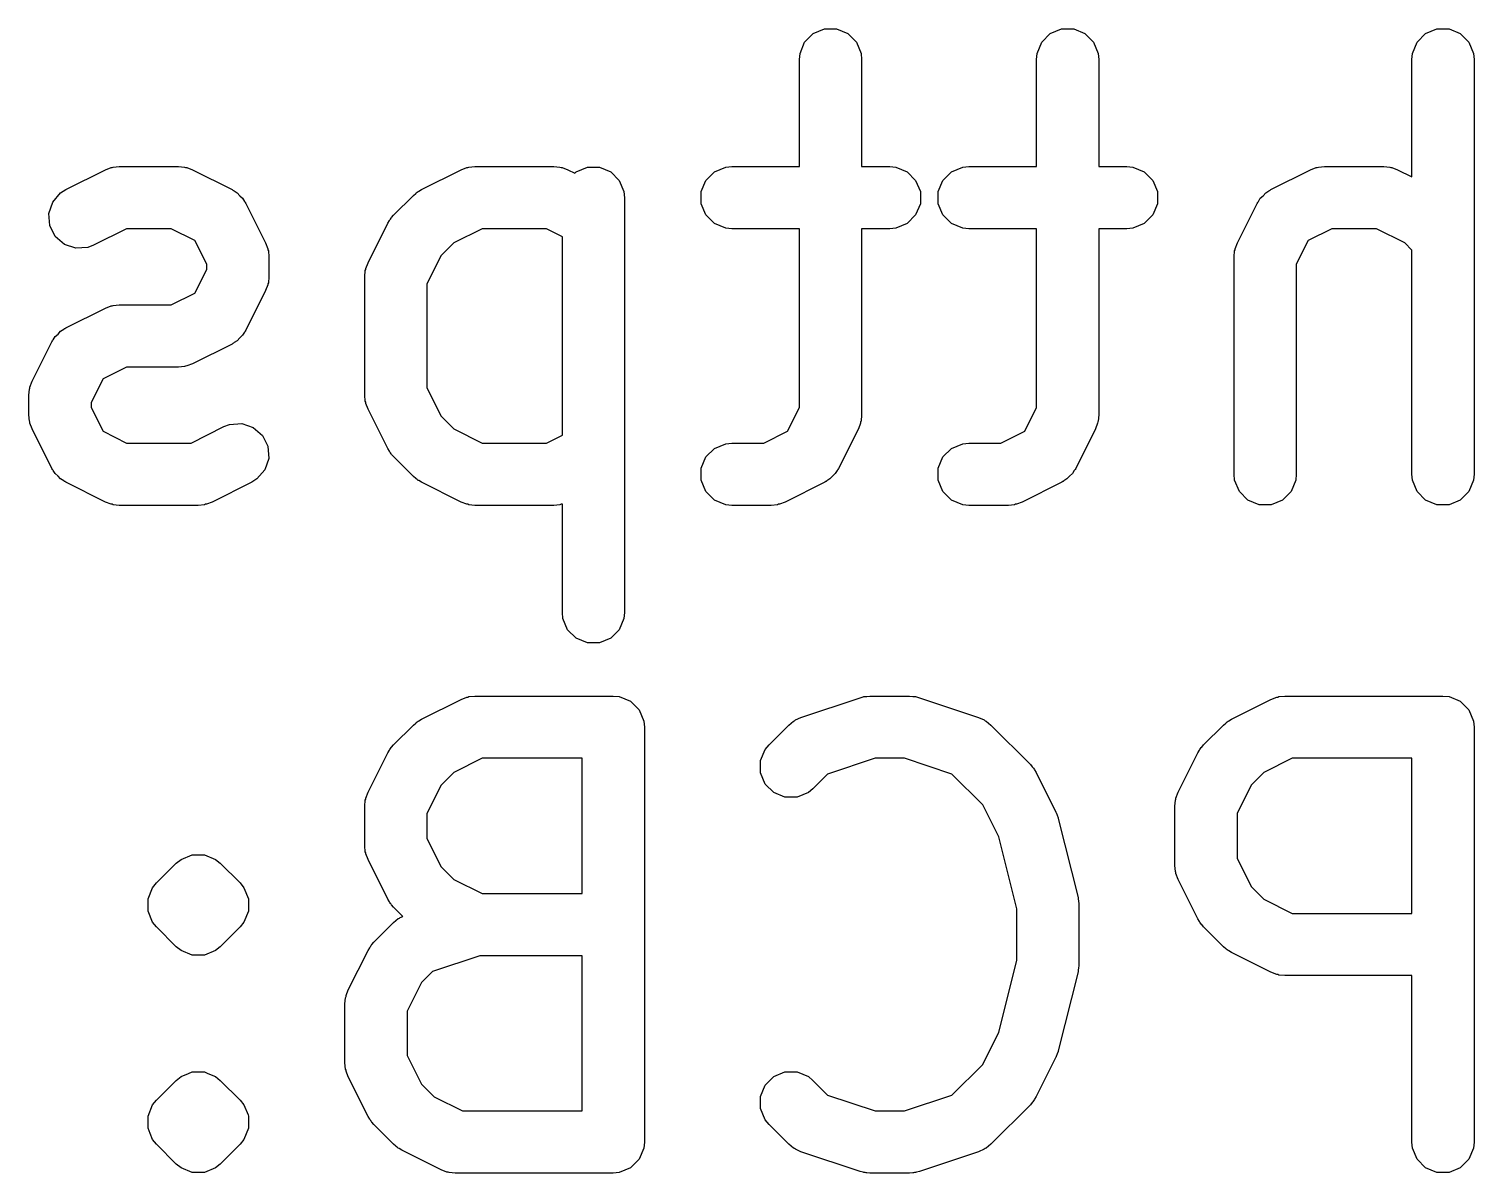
# Model space of a CAD drawing. Header units: inches. Extents: x 0.74 to 7.44, y -5.09 to -0.81.
# Drawn here: x 3.4155 to 3.5527, y -4.8482 to -4.7396 of the extents above; entities that cross this region are included whole.
import ezdxf

# ---------------------------------------------------------------- set-up
doc = ezdxf.new("R2010")
doc.units = ezdxf.units.IN
doc.header["$MEASUREMENT"] = 0
doc.layers.add('BLACK', color=250, linetype='CONTINUOUS')

msp = doc.modelspace()

# ---------------------------------------------------------------- linework, layer by layer
at = {"layer": 'BLACK', "linetype": 'CONTINUOUS'}
for p, q in [((3.48872, -4.74194), (3.48916, -4.74087)), ((3.48916, -4.74087), (3.48997, -4.74006)), ((3.48997, -4.74006), (3.49104, -4.73962)), ((3.49104, -4.73962), (3.49219, -4.73962)), ((3.49219, -4.73962), (3.49326, -4.74006)), ((3.49326, -4.74006), (3.49407, -4.74087)), ((3.49407, -4.74087), (3.49451, -4.74194)), ((3.51122, -4.74194), (3.51166, -4.74087)), ((3.51166, -4.74087), (3.51247, -4.74006)), ((3.51247, -4.74006), (3.51354, -4.73962)), ((3.51354, -4.73962), (3.51469, -4.73962)), ((3.51469, -4.73962), (3.51575, -4.74006)), ((3.51575, -4.74006), (3.51657, -4.74087)), ((3.51657, -4.74087), (3.51701, -4.74194)), ((3.54684, -4.74194), (3.54728, -4.74087)), ((3.54728, -4.74087), (3.54809, -4.74006)), ((3.54809, -4.74006), (3.54916, -4.73962)), ((3.54916, -4.73962), (3.55031, -4.73962)), ((3.55031, -4.73962), (3.55137, -4.74006)), ((3.55137, -4.74006), (3.55219, -4.74087)), ((3.55219, -4.74087), (3.55263, -4.74194)), ((3.48866, -4.74251), (3.48872, -4.74194)), ((3.49451, -4.74194), (3.49457, -4.74251)), ((3.51116, -4.74251), (3.51122, -4.74194)), ((3.51701, -4.74194), (3.51707, -4.74251)), ((3.54678, -4.74251), (3.54684, -4.74194)), ((3.55263, -4.74194), (3.55269, -4.74251)), ((3.48866, -4.75269), (3.48866, -4.74251)), ((3.49457, -4.74251), (3.49457, -4.75269)), ((3.51116, -4.75269), (3.51116, -4.74251)), ((3.51707, -4.74251), (3.51707, -4.75269)), ((3.54678, -4.75367), (3.54678, -4.74251)), ((3.55269, -4.74251), (3.55269, -4.78188)), ((3.41905, -4.75487), (3.4228, -4.753)), ((3.4228, -4.753), (3.42334, -4.75279)), ((3.42334, -4.75279), (3.42345, -4.75278)), ((3.42345, -4.75278), (3.42355, -4.75274)), ((3.42355, -4.75274), (3.42412, -4.75269)), ((3.42412, -4.75269), (3.42975, -4.75269)), ((3.42975, -4.75269), (3.43032, -4.75274)), ((3.43032, -4.75274), (3.43042, -4.75278)), ((3.43042, -4.75278), (3.43053, -4.75279)), ((3.43053, -4.75279), (3.43107, -4.753)), ((3.43107, -4.753), (3.43482, -4.75487)), ((3.4528, -4.75487), (3.45655, -4.753)), ((3.45655, -4.753), (3.45709, -4.75279)), ((3.45709, -4.75279), (3.4572, -4.75278)), ((3.4572, -4.75278), (3.45729, -4.75274)), ((3.45729, -4.75274), (3.45787, -4.75269)), ((3.45787, -4.75269), (3.46537, -4.75269)), ((3.46537, -4.75269), (3.46594, -4.75274)), ((3.46594, -4.75274), (3.46604, -4.75278)), ((3.46604, -4.75278), (3.46615, -4.75279)), ((3.46615, -4.75279), (3.46669, -4.753)), ((3.46669, -4.753), (3.46734, -4.75332)), ((3.46734, -4.75332), (3.46748, -4.75318)), ((3.46748, -4.75318), (3.46854, -4.75274)), ((3.46854, -4.75274), (3.46969, -4.75274)), ((3.46969, -4.75274), (3.47076, -4.75318)), ((3.47076, -4.75318), (3.47157, -4.754)), ((3.47979, -4.754), (3.4806, -4.75318)), ((3.4806, -4.75318), (3.48167, -4.75274)), ((3.48167, -4.75274), (3.48224, -4.75269)), ((3.48224, -4.75269), (3.48866, -4.75269)), ((3.49457, -4.75269), (3.49724, -4.75269)), ((3.49724, -4.75269), (3.49782, -4.75274)), ((3.49782, -4.75274), (3.49888, -4.75318)), ((3.49888, -4.75318), (3.49969, -4.754)), ((3.50228, -4.754), (3.5031, -4.75318)), ((3.5031, -4.75318), (3.50416, -4.75274)), ((3.50416, -4.75274), (3.50474, -4.75269)), ((3.50474, -4.75269), (3.51116, -4.75269)), ((3.51707, -4.75269), (3.51974, -4.75269)), ((3.51974, -4.75269), (3.52031, -4.75274)), ((3.52031, -4.75274), (3.52138, -4.75318)), ((3.52138, -4.75318), (3.52219, -4.754)), ((3.53341, -4.75487), (3.53716, -4.753)), ((3.53716, -4.753), (3.5377, -4.75279)), ((3.5377, -4.75279), (3.53781, -4.75278)), ((3.53781, -4.75278), (3.53791, -4.75274)), ((3.53791, -4.75274), (3.53848, -4.75269)), ((3.53848, -4.75269), (3.54411, -4.75269)), ((3.54411, -4.75269), (3.54468, -4.75274)), ((3.54468, -4.75274), (3.54478, -4.75278)), ((3.54478, -4.75278), (3.54489, -4.75279)), ((3.54489, -4.75279), (3.54543, -4.753)), ((3.54543, -4.753), (3.54678, -4.75367)), ((3.47157, -4.754), (3.47201, -4.75506)), ((3.47935, -4.75506), (3.47979, -4.754)), ((3.49969, -4.754), (3.50014, -4.75506)), ((3.50184, -4.75506), (3.50228, -4.754)), ((3.52219, -4.754), (3.52263, -4.75506)), ((3.41781, -4.75605), (3.41856, -4.75518)), ((3.41856, -4.75518), (3.41905, -4.75487)), ((3.43482, -4.75487), (3.43491, -4.75493)), ((3.43491, -4.75493), (3.43496, -4.75495)), ((3.43496, -4.75495), (3.43502, -4.755)), ((3.43502, -4.755), (3.43531, -4.75518)), ((3.43531, -4.75518), (3.43555, -4.75546)), ((3.43555, -4.75546), (3.43583, -4.7557)), ((3.43583, -4.7557), (3.43601, -4.75599)), ((3.45016, -4.7573), (3.45203, -4.75542)), ((3.45203, -4.75542), (3.45226, -4.75524)), ((3.45226, -4.75524), (3.45231, -4.75518)), ((3.45231, -4.75518), (3.4524, -4.75512)), ((3.4524, -4.75512), (3.45248, -4.75506)), ((3.45248, -4.75506), (3.45255, -4.75503)), ((3.45255, -4.75503), (3.4528, -4.75487)), ((3.47201, -4.75506), (3.47207, -4.75564)), ((3.47207, -4.75564), (3.47207, -4.79501)), ((3.47935, -4.75621), (3.47935, -4.75506)), ((3.50014, -4.75506), (3.50014, -4.75621)), ((3.50184, -4.75621), (3.50184, -4.75506)), ((3.52263, -4.75506), (3.52263, -4.75621)), ((3.53222, -4.75599), (3.5324, -4.7557)), ((3.5324, -4.7557), (3.53268, -4.75546)), ((3.53268, -4.75546), (3.53292, -4.75518)), ((3.53292, -4.75518), (3.53322, -4.755)), ((3.53322, -4.755), (3.53327, -4.75495)), ((3.53327, -4.75495), (3.53332, -4.75493)), ((3.53332, -4.75493), (3.53341, -4.75487)), ((3.41744, -4.75714), (3.41781, -4.75605)), ((3.41753, -4.75829), (3.41744, -4.75714)), ((3.43601, -4.75599), (3.43606, -4.75605)), ((3.43606, -4.75605), (3.43608, -4.7561)), ((3.43608, -4.7561), (3.43614, -4.75619)), ((3.43614, -4.75619), (3.43801, -4.75994)), ((3.44997, -4.75753), (3.45016, -4.7573)), ((3.47979, -4.75728), (3.47935, -4.75621)), ((3.4806, -4.75809), (3.47979, -4.75728)), ((3.49969, -4.75728), (3.49888, -4.75809)), ((3.50014, -4.75621), (3.49969, -4.75728)), ((3.50228, -4.75728), (3.50184, -4.75621)), ((3.5031, -4.75809), (3.50228, -4.75728)), ((3.52219, -4.75728), (3.52138, -4.75809)), ((3.52263, -4.75621), (3.52219, -4.75728)), ((3.53022, -4.75994), (3.53209, -4.75619)), ((3.53209, -4.75619), (3.53215, -4.7561)), ((3.53215, -4.7561), (3.53217, -4.75605)), ((3.53217, -4.75605), (3.53222, -4.75599)), ((3.41804, -4.75932), (3.41753, -4.75829)), ((3.42482, -4.75859), (3.42169, -4.76015)), ((3.42905, -4.75859), (3.42482, -4.75859)), ((3.4313, -4.75971), (3.42905, -4.75859)), ((3.44773, -4.76182), (3.4496, -4.75807)), ((3.4496, -4.75807), (3.44976, -4.75782)), ((3.44976, -4.75782), (3.44979, -4.75775)), ((3.44979, -4.75775), (3.44986, -4.75767)), ((3.44986, -4.75767), (3.44991, -4.75758)), ((3.44991, -4.75758), (3.44997, -4.75753)), ((3.45857, -4.75859), (3.45587, -4.75994)), ((3.46467, -4.75859), (3.45857, -4.75859)), ((3.46617, -4.75934), (3.46467, -4.75859)), ((3.48167, -4.75853), (3.4806, -4.75809)), ((3.48224, -4.75859), (3.48167, -4.75853)), ((3.48866, -4.75859), (3.48224, -4.75859)), ((3.48866, -4.77556), (3.48866, -4.75859)), ((3.49724, -4.75859), (3.49457, -4.75859)), ((3.49457, -4.75859), (3.49457, -4.77626)), ((3.49782, -4.75853), (3.49724, -4.75859)), ((3.49888, -4.75809), (3.49782, -4.75853)), ((3.50416, -4.75853), (3.5031, -4.75809)), ((3.50474, -4.75859), (3.50416, -4.75853)), ((3.51116, -4.75859), (3.50474, -4.75859)), ((3.51116, -4.77556), (3.51116, -4.75859)), ((3.51974, -4.75859), (3.51707, -4.75859)), ((3.51707, -4.75859), (3.51707, -4.77626)), ((3.52031, -4.75853), (3.51974, -4.75859)), ((3.52138, -4.75809), (3.52031, -4.75853)), ((3.53918, -4.75859), (3.53694, -4.75971)), ((3.54341, -4.75859), (3.53918, -4.75859)), ((3.54611, -4.75994), (3.54341, -4.75859)), ((3.41891, -4.76008), (3.41804, -4.75932)), ((3.42, -4.76044), (3.41891, -4.76008)), ((3.43242, -4.76196), (3.4313, -4.75971)), ((3.43801, -4.75994), (3.43822, -4.76048)), ((3.45587, -4.75994), (3.45467, -4.76114)), ((3.46617, -4.77819), (3.46617, -4.75934)), ((3.53001, -4.76048), (3.53022, -4.75994)), ((3.53694, -4.75971), (3.53581, -4.76196)), ((3.54678, -4.76061), (3.54611, -4.75994)), ((3.42115, -4.76036), (3.42, -4.76044)), ((3.42169, -4.76015), (3.42115, -4.76036)), ((3.43822, -4.76048), (3.43823, -4.76059)), ((3.43823, -4.76059), (3.43827, -4.76069)), ((3.43827, -4.76069), (3.43833, -4.76126)), ((3.43833, -4.76126), (3.43833, -4.76314)), ((3.45467, -4.76114), (3.45332, -4.76383)), ((3.52991, -4.76126), (3.52996, -4.76069)), ((3.52991, -4.78188), (3.52991, -4.76126)), ((3.52996, -4.76069), (3.53, -4.76059)), ((3.53, -4.76059), (3.53001, -4.76048)), ((3.54678, -4.78188), (3.54678, -4.76061)), ((3.4313, -4.76469), (3.43242, -4.76244)), ((3.43242, -4.76244), (3.43242, -4.76196)), ((3.44742, -4.76314), (3.44747, -4.76256)), ((3.44747, -4.76256), (3.44752, -4.76246)), ((3.44752, -4.76236), (3.44773, -4.76182)), ((3.44752, -4.76246), (3.44752, -4.76236)), ((3.53581, -4.76196), (3.53581, -4.78188)), ((3.43822, -4.76392), (3.43801, -4.76446)), ((3.43823, -4.76381), (3.43822, -4.76392)), ((3.43827, -4.76371), (3.43823, -4.76381)), ((3.43833, -4.76314), (3.43827, -4.76371)), ((3.44742, -4.77439), (3.44742, -4.76314)), ((3.45332, -4.76383), (3.45332, -4.77369)), ((3.42905, -4.76581), (3.4313, -4.76469)), ((3.43801, -4.76446), (3.43614, -4.76821)), ((3.41905, -4.768), (3.4228, -4.76612)), ((3.4228, -4.76612), (3.42334, -4.76591)), ((3.42334, -4.76591), (3.42345, -4.76591)), ((3.42345, -4.76591), (3.42355, -4.76587)), ((3.42355, -4.76587), (3.42412, -4.76581)), ((3.42412, -4.76581), (3.42905, -4.76581)), ((3.41832, -4.76858), (3.41856, -4.7683)), ((3.41856, -4.7683), (3.41886, -4.76812)), ((3.41886, -4.76812), (3.41891, -4.76807)), ((3.41891, -4.76807), (3.41896, -4.76806)), ((3.41896, -4.76806), (3.41905, -4.768)), ((3.43608, -4.7683), (3.43606, -4.76835)), ((3.43614, -4.76821), (3.43608, -4.7683)), ((3.41586, -4.77307), (3.41773, -4.76932)), ((3.41773, -4.76932), (3.41779, -4.76922)), ((3.41779, -4.76922), (3.41781, -4.76917)), ((3.41781, -4.76917), (3.41786, -4.76912)), ((3.41786, -4.76912), (3.41804, -4.76883)), ((3.41804, -4.76883), (3.41832, -4.76858)), ((3.43482, -4.76953), (3.43107, -4.7714)), ((3.43491, -4.76947), (3.43482, -4.76953)), ((3.43496, -4.76945), (3.43491, -4.76947)), ((3.43502, -4.7694), (3.43496, -4.76945)), ((3.43531, -4.76922), (3.43502, -4.7694)), ((3.43555, -4.76894), (3.43531, -4.76922)), ((3.43583, -4.7687), (3.43555, -4.76894)), ((3.43601, -4.76841), (3.43583, -4.7687)), ((3.43606, -4.76835), (3.43601, -4.76841)), ((3.42482, -4.77171), (3.42258, -4.77284)), ((3.42975, -4.77171), (3.42482, -4.77171)), ((3.43032, -4.77166), (3.42975, -4.77171)), ((3.43042, -4.77162), (3.43032, -4.77166)), ((3.43053, -4.77161), (3.43042, -4.77162)), ((3.43107, -4.7714), (3.43053, -4.77161)), ((3.41555, -4.77439), (3.4156, -4.77381)), ((3.4156, -4.77381), (3.41564, -4.77371)), ((3.41564, -4.77371), (3.41565, -4.77361)), ((3.41565, -4.77361), (3.41586, -4.77307)), ((3.42258, -4.77284), (3.42145, -4.77508)), ((3.45332, -4.77369), (3.45467, -4.77639)), ((3.41555, -4.77626), (3.41555, -4.77439)), ((3.42145, -4.77508), (3.42145, -4.77556)), ((3.44747, -4.77496), (3.44742, -4.77439)), ((3.44752, -4.77506), (3.44747, -4.77496)), ((3.44752, -4.77517), (3.44752, -4.77506)), ((3.44773, -4.77571), (3.44752, -4.77517)), ((3.4156, -4.77684), (3.41555, -4.77626)), ((3.42145, -4.77556), (3.42258, -4.77781)), ((3.4496, -4.77946), (3.44773, -4.77571)), ((3.45467, -4.77639), (3.45587, -4.77758)), ((3.48754, -4.77781), (3.48866, -4.77556)), ((3.49457, -4.77626), (3.49451, -4.77684)), ((3.51004, -4.77781), (3.51116, -4.77556)), ((3.51707, -4.77626), (3.51701, -4.77684)), ((3.41564, -4.77693), (3.4156, -4.77684)), ((3.41565, -4.77704), (3.41564, -4.77693)), ((3.41586, -4.77758), (3.41565, -4.77704)), ((3.41773, -4.78133), (3.41586, -4.77758)), ((3.42258, -4.77781), (3.42482, -4.77893)), ((3.43093, -4.77893), (3.43405, -4.77737)), ((3.43405, -4.77737), (3.43459, -4.77716)), ((3.43459, -4.77716), (3.43574, -4.77708)), ((3.43574, -4.77708), (3.43683, -4.77744)), ((3.43683, -4.77744), (3.4377, -4.7782)), ((3.45587, -4.77758), (3.45857, -4.77893)), ((3.48529, -4.77893), (3.48754, -4.77781)), ((3.49426, -4.77758), (3.49238, -4.78133)), ((3.49446, -4.77704), (3.49426, -4.77758)), ((3.49447, -4.77693), (3.49446, -4.77704)), ((3.49451, -4.77684), (3.49447, -4.77693)), ((3.50779, -4.77893), (3.51004, -4.77781)), ((3.51675, -4.77758), (3.51488, -4.78133)), ((3.51696, -4.77704), (3.51675, -4.77758)), ((3.51697, -4.77693), (3.51696, -4.77704)), ((3.51701, -4.77684), (3.51697, -4.77693)), ((3.42482, -4.77893), (3.43093, -4.77893)), ((3.4377, -4.7782), (3.43822, -4.77923)), ((3.43822, -4.77923), (3.4383, -4.78038)), ((3.45857, -4.77893), (3.46467, -4.77893)), ((3.46467, -4.77893), (3.46617, -4.77819)), ((3.4806, -4.77943), (3.48167, -4.77899)), ((3.48167, -4.77899), (3.48224, -4.77893)), ((3.48224, -4.77893), (3.48529, -4.77893)), ((3.5031, -4.77943), (3.50416, -4.77899)), ((3.50416, -4.77899), (3.50474, -4.77893)), ((3.50474, -4.77893), (3.50779, -4.77893)), ((3.4383, -4.78038), (3.43794, -4.78147)), ((3.44976, -4.7797), (3.4496, -4.77946)), ((3.44979, -4.77978), (3.44976, -4.7797)), ((3.44986, -4.77986), (3.44979, -4.77978)), ((3.44991, -4.77995), (3.44986, -4.77986)), ((3.44997, -4.78), (3.44991, -4.77995)), ((3.45016, -4.78022), (3.44997, -4.78)), ((3.45203, -4.7821), (3.45016, -4.78022)), ((3.47935, -4.78131), (3.47979, -4.78024)), ((3.47979, -4.78024), (3.4806, -4.77943)), ((3.50184, -4.78131), (3.50228, -4.78024)), ((3.50228, -4.78024), (3.5031, -4.77943)), ((3.41779, -4.78143), (3.41773, -4.78133)), ((3.41781, -4.78147), (3.41779, -4.78143)), ((3.41786, -4.78153), (3.41781, -4.78147)), ((3.41804, -4.78182), (3.41786, -4.78153)), ((3.41832, -4.78206), (3.41804, -4.78182)), ((3.43794, -4.78147), (3.43718, -4.78234)), ((3.47935, -4.78246), (3.47935, -4.78131)), ((3.49207, -4.78182), (3.49179, -4.78206)), ((3.49226, -4.78153), (3.49207, -4.78182)), ((3.49231, -4.78147), (3.49226, -4.78153)), ((3.49232, -4.78143), (3.49231, -4.78147)), ((3.49238, -4.78133), (3.49232, -4.78143)), ((3.50184, -4.78246), (3.50184, -4.78131)), ((3.51457, -4.78182), (3.51429, -4.78206)), ((3.51475, -4.78153), (3.51457, -4.78182)), ((3.5148, -4.78147), (3.51475, -4.78153)), ((3.51482, -4.78143), (3.5148, -4.78147)), ((3.51488, -4.78133), (3.51482, -4.78143)), ((3.52996, -4.78246), (3.52991, -4.78188)), ((3.53581, -4.78188), (3.53576, -4.78246)), ((3.54684, -4.78246), (3.54678, -4.78188)), ((3.55269, -4.78188), (3.55263, -4.78246)), ((3.41856, -4.78234), (3.41832, -4.78206)), ((3.41886, -4.78253), (3.41856, -4.78234)), ((3.41891, -4.78258), (3.41886, -4.78253)), ((3.41896, -4.78259), (3.41891, -4.78258)), ((3.41905, -4.78265), (3.41896, -4.78259)), ((3.4228, -4.78453), (3.41905, -4.78265)), ((3.43669, -4.78265), (3.43294, -4.78453)), ((3.43718, -4.78234), (3.43669, -4.78265)), ((3.45226, -4.78228), (3.45203, -4.7821)), ((3.45231, -4.78234), (3.45226, -4.78228)), ((3.4524, -4.7824), (3.45231, -4.78234)), ((3.45248, -4.78247), (3.4524, -4.7824)), ((3.45255, -4.78249), (3.45248, -4.78247)), ((3.4528, -4.78265), (3.45255, -4.78249)), ((3.45655, -4.78453), (3.4528, -4.78265)), ((3.47979, -4.78353), (3.47935, -4.78246)), ((3.49106, -4.78265), (3.48731, -4.78453)), ((3.49116, -4.78259), (3.49106, -4.78265)), ((3.4912, -4.78258), (3.49116, -4.78259)), ((3.49126, -4.78253), (3.4912, -4.78258)), ((3.49155, -4.78234), (3.49126, -4.78253)), ((3.49179, -4.78206), (3.49155, -4.78234)), ((3.50228, -4.78353), (3.50184, -4.78246)), ((3.51356, -4.78265), (3.50981, -4.78453)), ((3.51365, -4.78259), (3.51356, -4.78265)), ((3.5137, -4.78258), (3.51365, -4.78259)), ((3.51376, -4.78253), (3.5137, -4.78258)), ((3.51405, -4.78234), (3.51376, -4.78253)), ((3.51429, -4.78206), (3.51405, -4.78234)), ((3.53041, -4.78353), (3.52996, -4.78246)), ((3.53576, -4.78246), (3.53532, -4.78353)), ((3.54728, -4.78353), (3.54684, -4.78246)), ((3.55263, -4.78246), (3.55219, -4.78353)), ((3.42334, -4.78473), (3.4228, -4.78453)), ((3.42345, -4.78474), (3.42334, -4.78473)), ((3.42355, -4.78478), (3.42345, -4.78474)), ((3.42412, -4.78484), (3.42355, -4.78478)), ((3.4322, -4.78478), (3.43162, -4.78484)), ((3.4323, -4.78474), (3.4322, -4.78478)), ((3.4324, -4.78473), (3.4323, -4.78474)), ((3.43294, -4.78453), (3.4324, -4.78473)), ((3.45709, -4.78473), (3.45655, -4.78453)), ((3.4572, -4.78474), (3.45709, -4.78473)), ((3.45729, -4.78478), (3.4572, -4.78474)), ((3.45787, -4.78484), (3.45729, -4.78478)), ((3.46594, -4.78478), (3.46537, -4.78484)), ((3.46604, -4.78474), (3.46594, -4.78478)), ((3.46615, -4.78473), (3.46604, -4.78474)), ((3.46617, -4.78473), (3.46615, -4.78473)), ((3.46617, -4.79501), (3.46617, -4.78473)), ((3.4806, -4.78434), (3.47979, -4.78353)), ((3.48167, -4.78478), (3.4806, -4.78434)), ((3.48224, -4.78484), (3.48167, -4.78478)), ((3.48657, -4.78478), (3.48599, -4.78484)), ((3.48667, -4.78474), (3.48657, -4.78478)), ((3.48677, -4.78473), (3.48667, -4.78474)), ((3.48731, -4.78453), (3.48677, -4.78473)), ((3.5031, -4.78434), (3.50228, -4.78353)), ((3.50416, -4.78478), (3.5031, -4.78434)), ((3.50474, -4.78484), (3.50416, -4.78478)), ((3.50906, -4.78478), (3.50849, -4.78484)), ((3.50916, -4.78474), (3.50906, -4.78478)), ((3.50927, -4.78473), (3.50916, -4.78474)), ((3.50981, -4.78453), (3.50927, -4.78473)), ((3.53122, -4.78434), (3.53041, -4.78353)), ((3.53228, -4.78478), (3.53122, -4.78434)), ((3.53344, -4.78478), (3.53228, -4.78478)), ((3.5345, -4.78434), (3.53344, -4.78478)), ((3.53532, -4.78353), (3.5345, -4.78434)), ((3.54809, -4.78434), (3.54728, -4.78353)), ((3.54916, -4.78478), (3.54809, -4.78434)), ((3.55031, -4.78478), (3.54916, -4.78478)), ((3.55137, -4.78434), (3.55031, -4.78478)), ((3.55219, -4.78353), (3.55137, -4.78434)), ((3.43162, -4.78484), (3.42412, -4.78484)), ((3.46537, -4.78484), (3.45787, -4.78484)), ((3.48599, -4.78484), (3.48224, -4.78484)), ((3.50849, -4.78484), (3.50474, -4.78484)), ((3.46622, -4.79558), (3.46617, -4.79501)), ((3.46666, -4.79665), (3.46622, -4.79558)), ((3.47201, -4.79558), (3.47157, -4.79665)), ((3.47207, -4.79501), (3.47201, -4.79558)), ((3.46748, -4.79746), (3.46666, -4.79665)), ((3.47157, -4.79665), (3.47076, -4.79746)), ((3.46854, -4.7979), (3.46748, -4.79746)), ((3.46969, -4.7979), (3.46854, -4.7979)), ((3.47076, -4.79746), (3.46969, -4.7979)), ((3.4528, -4.80513), (3.45655, -4.80326)), ((3.45655, -4.80326), (3.45709, -4.80305)), ((3.45709, -4.80305), (3.4572, -4.80304)), ((3.4572, -4.80304), (3.45729, -4.803)), ((3.45729, -4.803), (3.45787, -4.80295)), ((3.45787, -4.80295), (3.47099, -4.80295)), ((3.47099, -4.80295), (3.47157, -4.803)), ((3.47157, -4.803), (3.47263, -4.80344)), ((3.47263, -4.80344), (3.47345, -4.80426)), ((3.48881, -4.80497), (3.49443, -4.8031)), ((3.49443, -4.8031), (3.49472, -4.80303)), ((3.49472, -4.80303), (3.49479, -4.803)), ((3.49479, -4.803), (3.49489, -4.80299)), ((3.49489, -4.80299), (3.495, -4.80297)), ((3.495, -4.80297), (3.49507, -4.80297)), ((3.49507, -4.80297), (3.49536, -4.80295)), ((3.49536, -4.80295), (3.49911, -4.80295)), ((3.49911, -4.80295), (3.49941, -4.80297)), ((3.49941, -4.80297), (3.49948, -4.80297)), ((3.49948, -4.80297), (3.49959, -4.80299)), ((3.49959, -4.80299), (3.49969, -4.803)), ((3.49969, -4.803), (3.49976, -4.80303)), ((3.49976, -4.80303), (3.50005, -4.8031)), ((3.50005, -4.8031), (3.50567, -4.80497)), ((3.52966, -4.80513), (3.53341, -4.80326)), ((3.53341, -4.80326), (3.53396, -4.80305)), ((3.53396, -4.80305), (3.53406, -4.80304)), ((3.53406, -4.80304), (3.53416, -4.803)), ((3.53416, -4.803), (3.53473, -4.80295)), ((3.53473, -4.80295), (3.54973, -4.80295)), ((3.54973, -4.80295), (3.55031, -4.803)), ((3.55031, -4.803), (3.55137, -4.80344)), ((3.55137, -4.80344), (3.55219, -4.80426)), ((3.4524, -4.80538), (3.45248, -4.80532)), ((3.45248, -4.80532), (3.45255, -4.80529)), ((3.45255, -4.80529), (3.4528, -4.80513)), ((3.47345, -4.80426), (3.47389, -4.80532)), ((3.47389, -4.80532), (3.47395, -4.8059)), ((3.48765, -4.80569), (3.4881, -4.80532)), ((3.4881, -4.80532), (3.4882, -4.80528)), ((3.4882, -4.80528), (3.48828, -4.80521)), ((3.48828, -4.80521), (3.48881, -4.80497)), ((3.50567, -4.80497), (3.5062, -4.80521)), ((3.5062, -4.80521), (3.50628, -4.80528)), ((3.50628, -4.80528), (3.50638, -4.80532)), ((3.50638, -4.80532), (3.50683, -4.80569)), ((3.52926, -4.80538), (3.52934, -4.80532)), ((3.52934, -4.80532), (3.52942, -4.80529)), ((3.52942, -4.80529), (3.52966, -4.80513)), ((3.55219, -4.80426), (3.55263, -4.80532)), ((3.55263, -4.80532), (3.55269, -4.8059)), ((3.45016, -4.80756), (3.45203, -4.80569)), ((3.45203, -4.80569), (3.45226, -4.8055)), ((3.45226, -4.8055), (3.45231, -4.80544)), ((3.45231, -4.80544), (3.4524, -4.80538)), ((3.47395, -4.8059), (3.47395, -4.84527)), ((3.48578, -4.80756), (3.48765, -4.80569)), ((3.50683, -4.80569), (3.51058, -4.80943)), ((3.52702, -4.80756), (3.5289, -4.80569)), ((3.5289, -4.80569), (3.52912, -4.8055)), ((3.52912, -4.8055), (3.52918, -4.80544)), ((3.52918, -4.80544), (3.52926, -4.80538)), ((3.55269, -4.8059), (3.55269, -4.84527)), ((3.4496, -4.80833), (3.44976, -4.80808)), ((3.44976, -4.80808), (3.44979, -4.80801)), ((3.44979, -4.80801), (3.44986, -4.80793)), ((3.44986, -4.80793), (3.44991, -4.80784)), ((3.44991, -4.80784), (3.44997, -4.80779)), ((3.44997, -4.80779), (3.45016, -4.80756)), ((3.48497, -4.80907), (3.48541, -4.80801)), ((3.48541, -4.80801), (3.48578, -4.80756)), ((3.52647, -4.80833), (3.52663, -4.80808)), ((3.52663, -4.80808), (3.52666, -4.80801)), ((3.52666, -4.80801), (3.52672, -4.80793)), ((3.52672, -4.80793), (3.52678, -4.80784)), ((3.52678, -4.80784), (3.52684, -4.80779)), ((3.52684, -4.80779), (3.52702, -4.80756)), ((3.44773, -4.81208), (3.4496, -4.80833)), ((3.45857, -4.80885), (3.45587, -4.8102)), ((3.46804, -4.80885), (3.45857, -4.80885)), ((3.46804, -4.82169), (3.46804, -4.80885)), ((3.48497, -4.81022), (3.48497, -4.80907)), ((3.49584, -4.80885), (3.49134, -4.81035)), ((3.49864, -4.80885), (3.49584, -4.80885)), ((3.50314, -4.81035), (3.49864, -4.80885)), ((3.51058, -4.80943), (3.51076, -4.80966)), ((3.52459, -4.81208), (3.52647, -4.80833)), ((3.53543, -4.80885), (3.53273, -4.8102)), ((3.54678, -4.80885), (3.53543, -4.80885)), ((3.54678, -4.82357), (3.54678, -4.80885)), ((3.45587, -4.8102), (3.45467, -4.8114)), ((3.48541, -4.81129), (3.48497, -4.81022)), ((3.49134, -4.81035), (3.48995, -4.81174)), ((3.50606, -4.81327), (3.50314, -4.81035)), ((3.51076, -4.80966), (3.51082, -4.80971)), ((3.51082, -4.80971), (3.51088, -4.8098)), ((3.51088, -4.8098), (3.51094, -4.80988)), ((3.51094, -4.80988), (3.51097, -4.80995)), ((3.51097, -4.80995), (3.51113, -4.8102)), ((3.51113, -4.8102), (3.513, -4.81395)), ((3.53273, -4.8102), (3.53154, -4.8114)), ((3.44752, -4.81262), (3.44773, -4.81208)), ((3.45467, -4.8114), (3.45332, -4.81409)), ((3.48623, -4.8121), (3.48541, -4.81129)), ((3.48729, -4.81254), (3.48623, -4.8121)), ((3.48951, -4.8121), (3.48844, -4.81254)), ((3.48995, -4.81174), (3.48951, -4.8121)), ((3.52439, -4.81262), (3.52459, -4.81208)), ((3.53154, -4.8114), (3.53019, -4.81409)), ((3.44742, -4.8134), (3.44747, -4.81282)), ((3.44742, -4.81715), (3.44742, -4.8134)), ((3.44747, -4.81282), (3.44752, -4.81272)), ((3.44752, -4.81272), (3.44752, -4.81262)), ((3.48844, -4.81254), (3.48729, -4.81254)), ((3.50758, -4.8163), (3.50606, -4.81327)), ((3.52428, -4.8134), (3.52434, -4.81282)), ((3.52428, -4.81902), (3.52428, -4.8134)), ((3.52434, -4.81282), (3.52438, -4.81272)), ((3.52438, -4.81272), (3.52439, -4.81262)), ((3.45332, -4.81409), (3.45332, -4.81645)), ((3.513, -4.81395), (3.51302, -4.81399)), ((3.51302, -4.81399), (3.51303, -4.81401)), ((3.51303, -4.81401), (3.51312, -4.81425)), ((3.51312, -4.81425), (3.51321, -4.81449)), ((3.51321, -4.81449), (3.51321, -4.81451)), ((3.51321, -4.81451), (3.51323, -4.81456)), ((3.51323, -4.81456), (3.5151, -4.82206)), ((3.53019, -4.81409), (3.53019, -4.81832)), ((3.50928, -4.82313), (3.50758, -4.8163)), ((3.44747, -4.81772), (3.44742, -4.81715)), ((3.45332, -4.81645), (3.45467, -4.81915)), ((3.42766, -4.82068), (3.42953, -4.81881)), ((3.42953, -4.81881), (3.42998, -4.81844)), ((3.42998, -4.81844), (3.43105, -4.818)), ((3.43105, -4.818), (3.4322, -4.818)), ((3.4322, -4.818), (3.4322, -4.818)), ((3.4322, -4.818), (3.43326, -4.81844)), ((3.43326, -4.81844), (3.43371, -4.81881)), ((3.43371, -4.81881), (3.43559, -4.82068)), ((3.44752, -4.81782), (3.44747, -4.81772)), ((3.44752, -4.81793), (3.44752, -4.81782)), ((3.44773, -4.81847), (3.44752, -4.81793)), ((3.4496, -4.82222), (3.44773, -4.81847)), ((3.52434, -4.8196), (3.52428, -4.81902)), ((3.53019, -4.81832), (3.53154, -4.82102)), ((3.45467, -4.81915), (3.45587, -4.82034)), ((3.45587, -4.82034), (3.45857, -4.82169)), ((3.52438, -4.8197), (3.52434, -4.8196)), ((3.52439, -4.8198), (3.52438, -4.8197)), ((3.52459, -4.82034), (3.52439, -4.8198)), ((3.52647, -4.82409), (3.52459, -4.82034)), ((3.42685, -4.8222), (3.42729, -4.82113)), ((3.42729, -4.82113), (3.42766, -4.82068)), ((3.43559, -4.82068), (3.43595, -4.82113)), ((3.43595, -4.82113), (3.43639, -4.82219)), ((3.45857, -4.82169), (3.46804, -4.82169)), ((3.53154, -4.82102), (3.53273, -4.82222)), ((3.42685, -4.82335), (3.42685, -4.8222)), ((3.43639, -4.82219), (3.43639, -4.8222)), ((3.43639, -4.8222), (3.43639, -4.82335)), ((3.44976, -4.82247), (3.4496, -4.82222)), ((3.44979, -4.82254), (3.44976, -4.82247)), ((3.44986, -4.82262), (3.44979, -4.82254)), ((3.44991, -4.82271), (3.44986, -4.82262)), ((3.44997, -4.82276), (3.44991, -4.82271)), ((3.45016, -4.82298), (3.44997, -4.82276)), ((3.45102, -4.82385), (3.45016, -4.82298)), ((3.50928, -4.82803), (3.50928, -4.82313)), ((3.5151, -4.82206), (3.51512, -4.82215)), ((3.51512, -4.82215), (3.51513, -4.8222)), ((3.51513, -4.8222), (3.51516, -4.82241)), ((3.51516, -4.82241), (3.51519, -4.82263)), ((3.51519, -4.82263), (3.51518, -4.82267)), ((3.51518, -4.82267), (3.51519, -4.82277)), ((3.51519, -4.82277), (3.51519, -4.8284)), ((3.53273, -4.82222), (3.53543, -4.82357)), ((3.42729, -4.82441), (3.42685, -4.82335)), ((3.42766, -4.82486), (3.42729, -4.82441)), ((3.43595, -4.82441), (3.43559, -4.82486)), ((3.43639, -4.82335), (3.43595, -4.82441)), ((3.44828, -4.82631), (3.45016, -4.82443)), ((3.45016, -4.82443), (3.4506, -4.82407)), ((3.4506, -4.82407), (3.4507, -4.82403)), ((3.4507, -4.82403), (3.45078, -4.82396)), ((3.45078, -4.82396), (3.45102, -4.82385)), ((3.52663, -4.82434), (3.52647, -4.82409)), ((3.52666, -4.82441), (3.52663, -4.82434)), ((3.52672, -4.82449), (3.52666, -4.82441)), ((3.52678, -4.82458), (3.52672, -4.82449)), ((3.53543, -4.82357), (3.54678, -4.82357)), ((3.42953, -4.82673), (3.42766, -4.82486)), ((3.43559, -4.82486), (3.43371, -4.82673)), ((3.52684, -4.82463), (3.52678, -4.82458)), ((3.52702, -4.82486), (3.52684, -4.82463)), ((3.5289, -4.82673), (3.52702, -4.82486)), ((3.42998, -4.8271), (3.42953, -4.82673)), ((3.43105, -4.82754), (3.42998, -4.8271)), ((3.43326, -4.8271), (3.4322, -4.82754)), ((3.43371, -4.82673), (3.43326, -4.8271)), ((3.44585, -4.83082), (3.44773, -4.82708)), ((3.44773, -4.82708), (3.44789, -4.82683)), ((3.44789, -4.82683), (3.44792, -4.82676)), ((3.44792, -4.82676), (3.44798, -4.82667)), ((3.44798, -4.82667), (3.44804, -4.82659)), ((3.44804, -4.82659), (3.4481, -4.82653)), ((3.4481, -4.82653), (3.44828, -4.82631)), ((3.52912, -4.82692), (3.5289, -4.82673)), ((3.52918, -4.82698), (3.52912, -4.82692)), ((3.52926, -4.82703), (3.52918, -4.82698)), ((3.52934, -4.8271), (3.52926, -4.82703)), ((3.52942, -4.82713), (3.52934, -4.8271)), ((3.52966, -4.82729), (3.52942, -4.82713)), ((3.53341, -4.82916), (3.52966, -4.82729)), ((3.4322, -4.82754), (3.43105, -4.82754)), ((3.43105, -4.82754), (3.43105, -4.82754)), ((3.4322, -4.82754), (3.4322, -4.82754)), ((3.45835, -4.8276), (3.45384, -4.8291)), ((3.46804, -4.8276), (3.45835, -4.8276)), ((3.46804, -4.84232), (3.46804, -4.8276)), ((3.50758, -4.83486), (3.50928, -4.82803)), ((3.51519, -4.82854), (3.51516, -4.82875)), ((3.51519, -4.8284), (3.51518, -4.8285)), ((3.51518, -4.8285), (3.51519, -4.82854)), ((3.45384, -4.8291), (3.4528, -4.83014)), ((3.5151, -4.82911), (3.51323, -4.83661)), ((3.51512, -4.82901), (3.5151, -4.82911)), ((3.51513, -4.82897), (3.51512, -4.82901)), ((3.51516, -4.82875), (3.51513, -4.82897)), ((3.53396, -4.82937), (3.53341, -4.82916)), ((3.53406, -4.82938), (3.53396, -4.82937)), ((3.53416, -4.82942), (3.53406, -4.82938)), ((3.53473, -4.82947), (3.53416, -4.82942)), ((3.54678, -4.82947), (3.53473, -4.82947)), ((3.54678, -4.84527), (3.54678, -4.82947)), ((3.44564, -4.83147), (3.44565, -4.83137)), ((3.44565, -4.83137), (3.44585, -4.83082)), ((3.4528, -4.83014), (3.45145, -4.83284)), ((3.44554, -4.83215), (3.4456, -4.83157)), ((3.44554, -4.83777), (3.44554, -4.83215)), ((3.4456, -4.83157), (3.44564, -4.83147)), ((3.45145, -4.83284), (3.45145, -4.83707)), ((3.50606, -4.8379), (3.50758, -4.83486)), ((3.51321, -4.83667), (3.51312, -4.83691)), ((3.51323, -4.83661), (3.51321, -4.83665)), ((3.51321, -4.83665), (3.51321, -4.83667)), ((3.4456, -4.83835), (3.44554, -4.83777)), ((3.45145, -4.83707), (3.4528, -4.83977)), ((3.50314, -4.84081), (3.50606, -4.8379)), ((3.513, -4.83722), (3.51113, -4.84096)), ((3.51302, -4.83717), (3.513, -4.83722)), ((3.51303, -4.83716), (3.51302, -4.83717)), ((3.51312, -4.83691), (3.51303, -4.83716)), ((3.42766, -4.84131), (3.42953, -4.83943)), ((3.42953, -4.83943), (3.42998, -4.83906)), ((3.42998, -4.83906), (3.4307, -4.83877)), ((3.42998, -4.83906), (3.42998, -4.83906)), ((3.4307, -4.83877), (3.43105, -4.83862)), ((3.43105, -4.83862), (3.4322, -4.83862)), ((3.4322, -4.83862), (3.4322, -4.83862)), ((3.4322, -4.83862), (3.43254, -4.83877)), ((3.43254, -4.83877), (3.43326, -4.83906)), ((3.43326, -4.83906), (3.43326, -4.83906)), ((3.43326, -4.83906), (3.43371, -4.83943)), ((3.43371, -4.83943), (3.43559, -4.84131)), ((3.44564, -4.83844), (3.4456, -4.83835)), ((3.44565, -4.83855), (3.44564, -4.83844)), ((3.44585, -4.83909), (3.44565, -4.83855)), ((3.44773, -4.84284), (3.44585, -4.83909)), ((3.48541, -4.83988), (3.48623, -4.83906)), ((3.48623, -4.83906), (3.48729, -4.83862)), ((3.48729, -4.83862), (3.48844, -4.83862)), ((3.48844, -4.83862), (3.48951, -4.83906)), ((3.48951, -4.83906), (3.48995, -4.83943)), ((3.48995, -4.83943), (3.49134, -4.84081)), ((3.4528, -4.83977), (3.45399, -4.84097)), ((3.45399, -4.84097), (3.45669, -4.84232)), ((3.48497, -4.84094), (3.48541, -4.83988)), ((3.48497, -4.84209), (3.48497, -4.84094)), ((3.49134, -4.84081), (3.49584, -4.84232)), ((3.49864, -4.84232), (3.50314, -4.84081)), ((3.51113, -4.84096), (3.51097, -4.84121)), ((3.42685, -4.84282), (3.42729, -4.84175)), ((3.42729, -4.84175), (3.42766, -4.84131)), ((3.43559, -4.84131), (3.43595, -4.84175)), ((3.43595, -4.84175), (3.43635, -4.8427)), ((3.45669, -4.84232), (3.46804, -4.84232)), ((3.48541, -4.84316), (3.48497, -4.84209)), ((3.49584, -4.84232), (3.49864, -4.84232)), ((3.51058, -4.84173), (3.50683, -4.84548)), ((3.51076, -4.84151), (3.51058, -4.84173)), ((3.51082, -4.84145), (3.51076, -4.84151)), ((3.51088, -4.84137), (3.51082, -4.84145)), ((3.51094, -4.84128), (3.51088, -4.84137)), ((3.51097, -4.84121), (3.51094, -4.84128)), ((3.42685, -4.84397), (3.42685, -4.84282)), ((3.43635, -4.8427), (3.43639, -4.84282)), ((3.43639, -4.84282), (3.43639, -4.84397)), ((3.44789, -4.84309), (3.44773, -4.84284)), ((3.44792, -4.84316), (3.44789, -4.84309)), ((3.44798, -4.84324), (3.44792, -4.84316)), ((3.44804, -4.84333), (3.44798, -4.84324)), ((3.4481, -4.84338), (3.44804, -4.84333)), ((3.44828, -4.84361), (3.4481, -4.84338)), ((3.45016, -4.84548), (3.44828, -4.84361)), ((3.48578, -4.84361), (3.48541, -4.84316)), ((3.48765, -4.84548), (3.48578, -4.84361)), ((3.42705, -4.84445), (3.42685, -4.84397)), ((3.42729, -4.84503), (3.42705, -4.84445)), ((3.42766, -4.84548), (3.42729, -4.84503)), ((3.43595, -4.84503), (3.43559, -4.84548)), ((3.43639, -4.84397), (3.43595, -4.84503)), ((3.42953, -4.84736), (3.42766, -4.84548)), ((3.43559, -4.84548), (3.43371, -4.84736)), ((3.45038, -4.84567), (3.45016, -4.84548)), ((3.45043, -4.84573), (3.45038, -4.84567)), ((3.45052, -4.84578), (3.45043, -4.84573)), ((3.4506, -4.84585), (3.45052, -4.84578)), ((3.45068, -4.84588), (3.4506, -4.84585)), ((3.45092, -4.84603), (3.45068, -4.84588)), ((3.45467, -4.84791), (3.45092, -4.84603)), ((3.47389, -4.84584), (3.47345, -4.84691)), ((3.47395, -4.84527), (3.47389, -4.84584)), ((3.47389, -4.84584), (3.47389, -4.84584)), ((3.4881, -4.84585), (3.48765, -4.84548)), ((3.4882, -4.84589), (3.4881, -4.84585)), ((3.48828, -4.84596), (3.4882, -4.84589)), ((3.48881, -4.84619), (3.48828, -4.84596)), ((3.49443, -4.84807), (3.48881, -4.84619)), ((3.50567, -4.84619), (3.50005, -4.84807)), ((3.5062, -4.84596), (3.50567, -4.84619)), ((3.50628, -4.84589), (3.5062, -4.84596)), ((3.50638, -4.84585), (3.50628, -4.84589)), ((3.50683, -4.84548), (3.50638, -4.84585)), ((3.54684, -4.84584), (3.54678, -4.84527)), ((3.54728, -4.84691), (3.54684, -4.84584)), ((3.55263, -4.84584), (3.55219, -4.84691)), ((3.55269, -4.84527), (3.55263, -4.84584)), ((3.42998, -4.84772), (3.42953, -4.84736)), ((3.43105, -4.84816), (3.42998, -4.84772)), ((3.43326, -4.84772), (3.4322, -4.84816)), ((3.43371, -4.84736), (3.43326, -4.84772)), ((3.47263, -4.84772), (3.47157, -4.84816)), ((3.47345, -4.84691), (3.47263, -4.84772)), ((3.54809, -4.84772), (3.54728, -4.84691)), ((3.54916, -4.84816), (3.54809, -4.84772)), ((3.55137, -4.84772), (3.55031, -4.84816)), ((3.55219, -4.84691), (3.55137, -4.84772)), ((3.4322, -4.84816), (3.43105, -4.84816)), ((3.43105, -4.84816), (3.43105, -4.84816)), ((3.4322, -4.84816), (3.4322, -4.84816)), ((3.45521, -4.84812), (3.45467, -4.84791)), ((3.45532, -4.84812), (3.45521, -4.84812)), ((3.45542, -4.84816), (3.45532, -4.84812)), ((3.45599, -4.84822), (3.45542, -4.84816)), ((3.47099, -4.84822), (3.45599, -4.84822)), ((3.47157, -4.84816), (3.47099, -4.84822)), ((3.49472, -4.84813), (3.49443, -4.84807)), ((3.49479, -4.84816), (3.49472, -4.84813)), ((3.49489, -4.84817), (3.49479, -4.84816)), ((3.495, -4.8482), (3.49489, -4.84817)), ((3.49507, -4.84819), (3.495, -4.8482)), ((3.49536, -4.84822), (3.49507, -4.84819)), ((3.49911, -4.84822), (3.49536, -4.84822)), ((3.49941, -4.84819), (3.49911, -4.84822)), ((3.49948, -4.8482), (3.49941, -4.84819)), ((3.49959, -4.84817), (3.49948, -4.8482)), ((3.49969, -4.84816), (3.49959, -4.84817)), ((3.49976, -4.84813), (3.49969, -4.84816)), ((3.50005, -4.84807), (3.49976, -4.84813)), ((3.55031, -4.84816), (3.54916, -4.84816))]:
    msp.add_line(p, q, dxfattribs=at)

doc.saveas('drawing.dxf')
